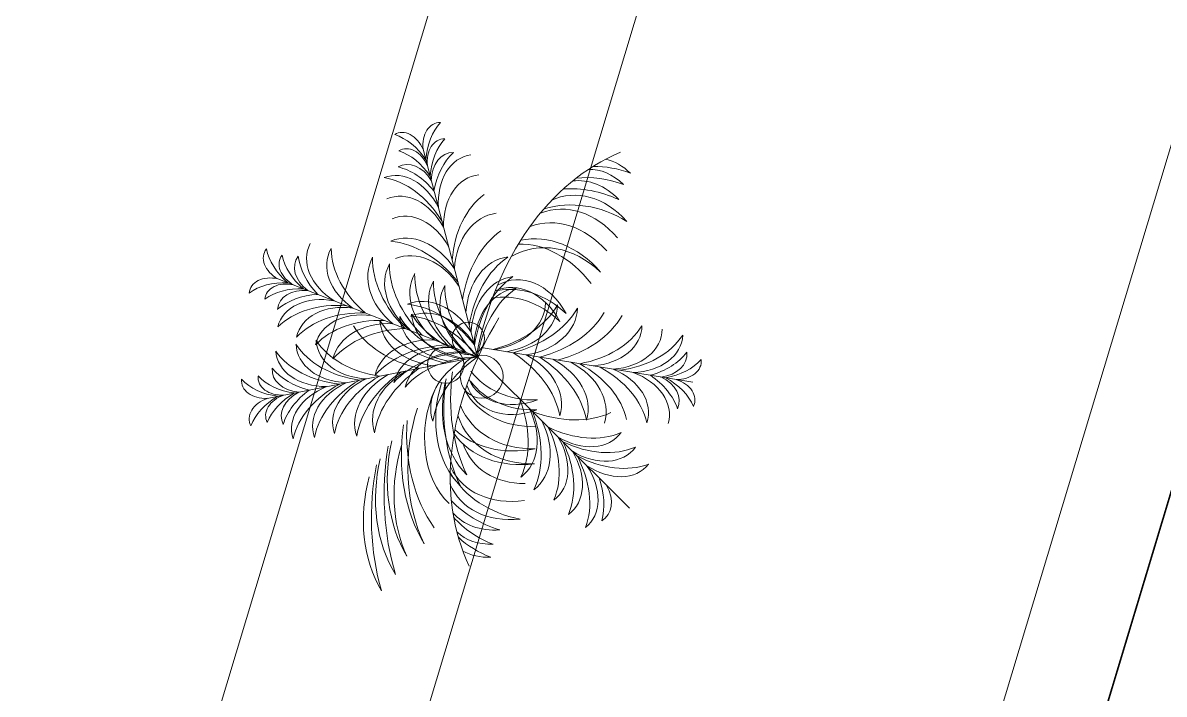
# Model space of a CAD drawing. Header units: millimetres. Extents: x 474016 to 477875, y 2288607 to 2292200.
# Drawn here: x 474374.92 to 474397.78, y 2289754.4 to 2289767.85 of the extents above; entities that cross this region are included whole.
import ezdxf

# ---------------------------------------------------------------- set-up
doc = ezdxf.new("R2010")
doc.units = ezdxf.units.MM
doc.header["$LTSCALE"] = 50
for name, color, linetype, lineweight in [('BANQUETA', 251, 'Continuous', 5), ('JARDIN-HP', 64, 'Continuous', 5), ('JARDINES', 98, 'Continuous', 13)]:
    doc.layers.add(name, color=color, linetype=linetype, lineweight=lineweight)
doc.layers.add('CVL_LOTIF', color=1, linetype='Continuous')

# ---------------------------------------------------------------- blocks, each defined once
blk = doc.blocks.new('A$C41BB26E9')
at = {"color": 0}
for p in [(1.999, 1.925), (3.251, -3.539)]:
    blk.add_line(p, (2.054, -0.938), dxfattribs=at)
at = {"color": 56}
for p, q in [((3.546, 1.506), (2.054, -0.938)), ((-0.293, 0.701), (2.054, -0.938)), ((1.382, -3.752), (1.923, -0.941))]:
    blk.add_line(p, q, dxfattribs=at)
for centre, radius in [((2.303, -0.578), 0.243), ((1.869, -0.738), 0.217), ((2.284, -1.082), 0.287)]:
    blk.add_circle(centre, radius)
at = {"color": 56, "true_color": 0x7a7a00}
for centre, major_axis, ratio, start_param, end_param in [((1.739, 1.845), (-0.007, 0.369), 0.723404, -1.366779, 0.20531), ((1.417, 1.375), (-0.018, 0.909), 0.723404, -1.121531, -0.433471), ((2.262, 1.855), (-0.007, 0.369), 0.723404, -0.20531, 1.366779), ((2.602, 1.398), (-0.018, 0.909), 0.723404, 0.433471, 1.121531), ((1.743, 1.62), (-0.007, 0.369), 0.723404, -1.366779, 0.20531), ((2.266, 1.63), (-0.007, 0.369), 0.723404, -0.20531, 1.366779), ((2.606, 1.173), (-0.018, 0.909), 0.723404, 0.433471, 1.121531), ((1.421, 1.15), (-0.018, 0.909), 0.723404, -1.121531, -0.433471), ((2.326, 1.326), (-0.009, 0.47), 0.723404, -0.194817, 1.190837), ((2.76, 1.355), (0.473, 0.776), 0.723404, -1.121531, -0.433471), ((3.283, 1.579), (0.192, 0.315), 0.723404, -1.366779, 0.20531), ((1.473, 0.902), (-0.015, 0.782), 0.723404, -1.305586, 0.091225), ((1.695, 1.314), (-0.009, 0.47), 0.723404, -1.190837, 0.194817), ((1.346, 0.731), (-0.022, 1.114), 0.723404, -0.994705, -0.373636), ((2.697, 0.758), (-0.022, 1.114), 0.723404, 0.373636, 0.994705), ((2.564, 0.923), (-0.015, 0.782), 0.723404, -0.091225, 1.305586), ((2.925, 0.425), (-0.026, 1.348), 0.723404, 0.312027, 1.166602), ((3.166, 1.386), (0.192, 0.315), 0.723404, -1.366779, 0.20531), ((2.642, 1.163), (0.473, 0.776), 0.723404, -1.121531, -0.433471), ((2.552, 0.926), (0.407, 0.667), 0.723404, -1.305586, 0.091225), ((1.99, 0.678), (0.702, 1.151), 0.723404, -1.166602, -0.312027), ((2.961, 1.155), (0.245, 0.401), 0.723404, -1.190837, 0.194817), ((2.354, 0.85), (0.58, 0.951), 0.723404, -0.994705, -0.373636), ((3.771, 0.738), (0.473, 0.776), 0.723404, 0.433471, 1.121531), ((3.73, 1.306), (0.192, 0.315), 0.723404, -0.20531, 1.366779), ((1.457, 0.572), (-0.016, 0.83), 0.723404, -1.24346, 0.110756), ((1.116, 0.031), (-0.027, 1.414), 0.723404, -1.115718, -0.281779), ((2.593, 0.594), (-0.016, 0.83), 0.723404, -0.110756, 1.24346), ((2.954, 0.066), (-0.027, 1.414), 0.723404, 0.281779, 1.115718), ((2.361, 0.656), (0.432, 0.708), 0.723404, -1.24346, 0.110756), ((1.784, 0.383), (0.737, 1.208), 0.723404, -1.115718, -0.281779), ((3.654, 0.546), (0.473, 0.776), 0.723404, 0.433471, 1.121531), ((3.613, 1.114), (0.192, 0.315), 0.723404, -0.20531, 1.366779), ((3.5, 0.826), (0.245, 0.401), 0.723404, -0.194817, 1.190837), ((-0.082, 0.873), (-0.303, 0.211), 0.723404, -0.20531, 1.366779), ((0.487, 0.878), (-0.745, 0.52), 0.723404, 0.433471, 1.121531), ((2.599, 0.32), (-0.016, 0.83), 0.723404, -0.110756, 1.24346), ((2.96, -0.208), (-0.027, 1.414), 0.723404, 0.281779, 1.115718), ((2.219, 0.422), (0.432, 0.708), 0.723404, -1.24346, 0.110756), ((1.641, 0.149), (0.737, 1.208), 0.723404, -1.115718, -0.281779), ((3.484, 0.358), (0.407, 0.667), 0.723404, -0.091225, 1.305586), ((3.508, 0.147), (0.58, 0.951), 0.723404, 0.373636, 0.994705), ((0.102, 0.744), (-0.303, 0.211), 0.723404, -0.20531, 1.366779), ((0.672, 0.75), (-0.745, 0.52), 0.723404, 0.433471, 1.121531), ((0.383, 0.614), (-0.385, 0.269), 0.723404, -0.194817, 1.190837), ((1.061, 0.579), (-0.913, 0.638), 0.723404, 0.373636, 0.994705), ((0.849, 0.569), (-0.641, 0.447), 0.723404, -0.091225, 1.305586), ((1.464, 0.568), (-1.105, 0.772), 0.723404, 0.312027, 1.166602), ((1.133, 0.399), (-0.68, 0.475), 0.723404, -0.110756, 1.24346), ((3.332, 0.064), (0.432, 0.708), 0.723404, -0.110756, 1.24346), ((3.521, -0.256), (0.702, 1.151), 0.723404, 0.312027, 1.166602), ((1.357, 0.242), (-0.68, 0.475), 0.723404, -0.110756, 1.24346), ((1.38, -0.167), (-0.02, 1.008), 0.723404, -1.13012, 0.094138), ((1.008, -0.803), (-0.033, 1.69), 0.723404, -1.023266, -0.261161), ((2.699, -0.141), (-0.02, 1.008), 0.723404, -0.094138, 1.13012), ((3.095, -0.763), (-0.033, 1.69), 0.723404, 0.261161, 1.023266), ((3.353, -0.575), (0.737, 1.208), 0.723404, 0.281779, 1.115718), ((-0.382, 0.443), (-0.303, 0.211), 0.723404, -1.366779, 0.20531), ((-0.191, -0.093), (-0.745, 0.52), 0.723404, -1.121531, -0.433471), ((-0.197, 0.314), (-0.303, 0.211), 0.723404, -1.366779, 0.20531), ((1.789, 0.052), (-0.827, 0.577), 0.723404, -0.094138, 1.13012), ((2.525, 0.007), (-1.386, 0.967), 0.723404, 0.261161, 1.023266), ((1.385, -0.41), (-0.02, 1.008), 0.723404, -1.13012, 0.094138), ((1.118, -0.469), (0.88, 1.443), 0.723404, -1.023266, -0.261161), ((3.189, -0.169), (0.432, 0.708), 0.723404, -0.110756, 1.24346), ((-0.006, -0.222), (-0.745, 0.52), 0.723404, -1.121531, -0.433471), ((0.022, 0.096), (-0.385, 0.269), 0.723404, -1.190837, 0.194817), ((1.988, -0.087), (-0.827, 0.577), 0.723404, -0.094138, 1.13012), ((1.013, -1.046), (-0.033, 1.69), 0.723404, -1.023266, -0.261161), ((3.21, -0.808), (0.737, 1.208), 0.723404, 0.281779, 1.115718), ((0.224, -0.326), (-0.641, 0.447), 0.723404, -1.305586, 0.091225), ((0.288, -0.529), (-0.913, 0.638), 0.723404, -0.994705, -0.373636), ((1.586, -0.44), (0.525, 0.861), 0.723404, -1.13012, 0.094138), ((0.93, -0.777), (0.88, 1.443), 0.723404, -1.023266, -0.261161), ((3.026, -0.612), (0.525, 0.861), 0.723404, -0.094138, 1.13012), ((0.482, -0.534), (-0.68, 0.475), 0.723404, -1.24346, 0.110756), ((1.391, -0.77), (-0.02, 1.008), 0.723404, -1.13012, 0.094138), ((1.02, -1.406), (-0.033, 1.69), 0.723404, -1.023266, -0.261161), ((2.505, -0.448), (-0.827, 0.577), 0.723404, -0.094138, 1.13012), ((3.24, -0.493), (-1.386, 0.967), 0.723404, 0.261161, 1.023266), ((1.445, -0.67), (0.525, 0.861), 0.723404, -1.13012, 0.094138), ((0.79, -1.007), (0.88, 1.443), 0.723404, -1.023266, -0.261161), ((2.71, -0.744), (-0.02, 1.008), 0.723404, -0.094138, 1.13012), ((3.107, -1.365), (-0.033, 1.69), 0.723404, 0.261161, 1.023266), ((2.9, -0.819), (0.525, 0.861), 0.723404, -0.094138, 1.13012), ((3.026, -1.349), (0.88, 1.443), 0.723404, 0.261161, 1.023266), ((1.397, -1.04), (-0.02, 1.008), 0.723404, -1.13012, 0.094138), ((2.638, -0.541), (-0.827, 0.577), 0.723404, -0.094138, 1.13012), ((3.373, -0.586), (-1.386, 0.967), 0.723404, 0.261161, 1.023266), ((1.361, -0.809), (0.525, 0.861), 0.723404, -1.13012, 0.094138), ((0.705, -1.146), (0.88, 1.443), 0.723404, -1.023266, -0.261161), ((2.716, -1.014), (-0.02, 1.008), 0.723404, -0.094138, 1.13012), ((2.9, -1.556), (0.88, 1.443), 0.723404, 0.261161, 1.023266), ((0.944, -1.284), (-1.16, 0.81), 0.723404, -1.115718, -0.281779), ((1.034, -1.03), (-0.827, 0.577), 0.723404, -1.13012, 0.094138), ((1.025, -1.676), (-0.033, 1.69), 0.723404, -1.023266, -0.261161), ((3.112, -1.635), (-0.033, 1.69), 0.723404, 0.261161, 1.023266), ((2.719, -1.176), (-0.02, 1.008), 0.723404, -0.094138, 1.13012), ((4.122, -1.283), (-1.534, 0.372), 0.714286, 3.888492, 4.926001), ((1.4, -1.202), (-0.02, 1.008), 0.723404, -1.13012, 0.094138), ((1.028, -1.838), (-0.033, 1.69), 0.723404, -1.023266, -0.261161), ((3.115, -1.797), (-0.033, 1.69), 0.723404, 0.261161, 1.023266), ((3.47, -1.48), (-1.656, 0.402), 0.714286, 3.88992, 4.86288), ((3.29, -2.282), (-2.814, 0.683), 0.714286, 4.170125, 4.780311), ((3.78, -1.381), (-1.599, 0.388), 0.714286, 3.86745, 4.883323), ((3.704, -2.103), (-2.624, 0.637), 0.714286, 4.179349, 4.820469), ((3.161, -1.824), (-1.864, 0.452), 0.714286, 3.982805, 4.982914), ((2.716, -1.653), (-1.879, 0.456), 0.714286, 3.806569, 4.639337), ((3.658, -1.569), (-1.56, 0.378), 0.714286, 4.003422, 4.972752), ((1.528, -1.375), (-0.827, 0.577), 0.723404, -1.13012, 0.094138), ((2.487, -1.496), (0.525, 0.861), 0.723404, -0.094138, 1.13012), ((2.675, -1.447), (-1.112, 0.27), 0.714286, 3.627505, 4.993486), ((2.952, -1.39), (-1.112, 0.27), 0.714286, 3.627505, 5.149011), ((1.824, -2.05), (-1.386, 0.967), 0.723404, -1.023266, -0.261161), ((1.883, -1.622), (-0.827, 0.577), 0.723404, -1.13012, 0.094138), ((2.487, -2.233), (0.88, 1.443), 0.723404, 0.261161, 1.023266), ((2.098, -2.039), (-1.864, 0.452), 0.714286, 3.982805, 4.744909), ((2.508, -1.48), (-1.112, 0.27), 0.714286, 3.627505, 4.912474), ((2.265, -2.005), (-1.864, 0.452), 0.714286, 3.982805, 4.744909), ((1.939, -1.971), (-1.507, 0.812), 0.72, -0.270525, 0.729584), ((1.834, -1.504), (-0.899, 0.484), 0.72, -0.281097, 1.084884), ((2.046, -2.205), (-1.386, 0.967), 0.723404, -1.023266, -0.261161), ((1.96, -1.46), (-0.899, 0.484), 0.72, -0.200085, 1.084884), ((2.619, -1.732), (-1.507, 0.812), 0.72, -0.03252, 0.729584), ((2.178, -2.298), (-1.386, 0.967), 0.723404, -1.023266, -0.261161), ((2.745, -1.688), (-1.507, 0.812), 0.72, -0.03252, 0.729584), ((1.154, -1.911), (-1.293, 0.697), 0.72, -0.170934, 0.844939), ((2.016, -1.667), (-1.52, 0.819), 0.72, 0.073052, 0.90582), ((0.804, -1.812), (1.484, 0.855), 0.72, -0.729584, 0.03252), ((1.582, -1.562), (0.885, 0.51), 0.72, -1.084884, 0.200085), ((0.931, -1.853), (1.484, 0.855), 0.72, -0.729584, 0.03252), ((1.71, -1.602), (0.885, 0.51), 0.72, -1.084884, 0.281097), ((1.144, -1.921), (1.484, 0.855), 0.72, -0.729584, 0.12698), ((1.426, -2.011), (1.484, 0.855), 0.72, -0.729584, 0.213498), ((1.617, -2.072), (1.484, 0.855), 0.72, -0.729584, 0.270525), ((1.531, -1.771), (1.496, 0.862), 0.72, -0.90582, -0.073052), ((1.643, -1.929), (1.52, 0.876), 0.72, -0.831119, 0.049618), ((0.867, -1.982), (-1.241, 0.668), 0.72, -0.213612, 0.823897), ((1.917, -2.392), (-2.123, 1.143), 0.72, -0.10808, 0.53304), ((1.033, -0.039), (0.319, 1.659), 0.723404, 3.402754, 4.164858), ((1.322, -0.57), (0.19, 0.99), 0.723404, 3.047455, 4.271712), ((2.401, -1.99), (1.273, 0.733), 0.72, -0.844939, 0.170934), ((1.652, -2.492), (2.089, 1.203), 0.72, -0.53304, 0.10808), ((2.69, -2.053), (1.221, 0.704), 0.72, -0.823897, 0.213612), ((1.482, -2.459), (-2.105, 1.134), 0.72, 0.016555, 0.382187), ((0.429, -1.859), (-1.012, 0.545), 0.72, 0.006837, 0.780102), ((1.981, -2.43), (-2.379, 1.282), 0.72, 0.051792, 0.431948), ((0.982, -0.304), (0.319, 1.659), 0.723404, 3.402754, 4.164858), ((1.292, -0.729), (0.19, 0.99), 0.723404, 3.047455, 4.271712), ((3.032, -0.698), (0.319, 1.659), 0.723404, 2.118327, 2.880431), ((1.589, -2.532), (2.342, 1.349), 0.72, -0.431948, -0.051792), ((3.123, -1.917), (0.996, 0.574), 0.72, -0.780102, -0.006837), ((1.309, -2.496), (-2.105, 1.134), 0.72, 0.093724, 0.382187), ((0.097, -1.885), (-0.877, 0.472), 0.72, 0.078285, 0.75224), ((2.089, -2.546), (2.072, 1.193), 0.72, -0.382187, -0.016555), ((3.456, -1.934), (0.863, 0.497), 0.72, -0.75224, -0.078285), ((-0.076, -1.922), (-0.877, 0.472), 0.72, 0.267806, 0.75224), ((1.241, -0.994), (0.19, 0.99), 0.723404, 3.047455, 4.271712), ((2.536, -1.243), (0.19, 0.99), 0.723404, 2.011473, 3.235731), ((2.262, -2.578), (2.072, 1.193), 0.72, -0.382187, -0.093724), ((3.63, -1.966), (0.863, 0.497), 0.72, -0.75224, -0.267806), ((0.914, -0.658), (0.319, 1.659), 0.723404, 3.402754, 4.164858), ((2.964, -1.052), (0.319, 1.659), 0.723404, 2.118327, 2.880431), ((0.868, -0.896), (0.319, 1.659), 0.723404, 3.402754, 4.164858), ((2.468, -1.597), (0.19, 0.99), 0.723404, 2.011473, 3.235731), ((2.422, -1.835), (0.19, 0.99), 0.723404, 2.011473, 3.235731), ((0.885, -1.467), (0.267, 1.389), 0.723404, 3.423371, 4.25731), ((2.691, -1.814), (0.267, 1.389), 0.723404, 2.025875, 2.859814), ((1.129, -2.058), (0.157, 0.815), 0.723404, 3.030837, 4.385053), ((2.639, -2.083), (0.267, 1.389), 0.723404, 2.025875, 2.859814), ((1.077, -2.327), (0.157, 0.815), 0.723404, 3.030837, 4.385053), ((2.193, -2.542), (0.157, 0.815), 0.723404, 1.898132, 3.252348), ((0.788, -2.093), (0.255, 1.324), 0.723404, 3.45362, 4.308195), ((1.037, -2.655), (0.148, 0.768), 0.723404, 3.050367, 4.447179), ((2.109, -2.861), (0.148, 0.768), 0.723404, 1.836006, 3.232818), ((0.941, -2.466), (0.21, 1.094), 0.723404, 3.515228, 4.136297), ((2.268, -2.721), (0.21, 1.094), 0.723404, 2.146888, 2.767957), ((1.806, -3.218), (0.089, 0.462), 0.723404, 1.950755, 3.33641), ((0.944, -2.891), (0.172, 0.893), 0.723404, 3.575063, 4.263123), ((2.108, -3.115), (0.172, 0.893), 0.723404, 2.020062, 2.708122), ((1.181, -3.408), (0.07, 0.363), 0.723404, 2.936283, 4.508372), ((1.695, -3.507), (0.07, 0.363), 0.723404, 1.774814, 3.346903)]:
    blk.add_ellipse(centre, major_axis=major_axis, ratio=ratio, start_param=start_param, end_param=end_param, dxfattribs=at)
at = {"color": 0}
for centre, major_axis, ratio, start_param, end_param in [((1.529, -1.844), (-1.386, 0.967), 0.723404, -1.023266, -0.261161), ((1.242, -4.458), (3.82, 2.201), 0.72, 0.180287, 1.122445)]:
    blk.add_ellipse(centre, major_axis=major_axis, ratio=ratio, start_param=start_param, end_param=end_param, dxfattribs=at)
at = {"color": 56}
for centre, major_axis, ratio, start_param, end_param in [((3.011, -1.71), (-1.909, 0.463), 0.714286, 3.88127, 4.762007), ((2.383, -4.345), (-3.881, 2.091), 0.72, -1.122445, -0.180287), ((1.75, -1.53), (-0.827, 0.577), 0.723404, -1.13012, 0.094138), ((1.425, -1.854), (-1.339, 0.721), 0.72, -0.150491, 0.822469), ((1.909, -1.829), (-1.544, 0.832), 0.72, -0.049618, 0.831119), ((2.147, -2.08), (1.242, 0.715), 0.72, -0.708967, 0.260363), ((1.186, -3.099), (0.089, 0.462), 0.723404, 2.946776, 4.33243)]:
    blk.add_ellipse(centre, major_axis=major_axis, ratio=ratio, start_param=start_param, end_param=end_param, dxfattribs=at)
at = {"color": 56, "true_color": 0x7a7a00, "extrusion": (0, 0, -1)}
for centre, major_axis, start_param, end_param in [((2.966, -0.422), (-0.706, 1.535), 3.402754, 4.164858), ((2.88, -1.154), (-0.421, 0.916), 3.047455, 4.271712), ((1.171, -1.515), (-0.706, 1.535), 2.118327, 2.880431), ((3.068, -0.643), (-0.706, 1.535), 3.402754, 4.164858), ((2.981, -1.375), (-0.421, 0.916), 3.047455, 4.271712), ((1.517, -1.97), (-0.591, 1.285), 2.025875, 2.859814), ((3.187, -1.201), (-0.591, 1.285), 3.423371, 4.25731), ((2.059, -2.309), (-0.347, 0.754), 1.898132, 3.252348), ((1.632, -2.219), (-0.591, 1.285), 2.025875, 2.859814), ((3.092, -1.834), (-0.347, 0.754), 3.030837, 4.385053), ((3.302, -1.45), (-0.591, 1.285), 3.423371, 4.25731), ((2.174, -2.557), (-0.347, 0.754), 1.898132, 3.252348), ((3.206, -2.082), (-0.347, 0.754), 3.030837, 4.385053), ((1.802, -2.536), (-0.563, 1.225), 1.974991, 2.829566), ((3.432, -1.787), (-0.563, 1.225), 3.45362, 4.308195), ((2.332, -2.848), (-0.327, 0.71), 1.836006, 3.232818), ((3.324, -2.392), (-0.327, 0.71), 3.050367, 4.447179), ((3.372, -2.185), (-0.465, 1.012), 3.515228, 4.136297), ((3.285, -2.858), (-0.196, 0.427), 2.946776, 4.33243)]:
    blk.add_ellipse(centre, major_axis=major_axis, ratio=0.723404, start_param=start_param, end_param=end_param, dxfattribs=at)

msp = doc.modelspace()

# ---------------------------------------------------------------- linework, layer by layer
at = {"layer": 'BANQUETA'}
msp.add_lwpolyline([(474592.669, 2289917.516), (474469.242, 2289993.484, 0.492323), (474466.278, 2289992.358), (474362.781, 2289648.761, 0.803844), (474369.603, 2289644.952), (474595.355, 2289899.332)], format="xyb", dxfattribs=at)
at = {"layer": 'CVL_LOTIF'}
msp.add_lwpolyline([(474456.125, 2289951.716), (474364.696, 2289648.184, 0.803844), (474368.107, 2289646.28), (474593.859, 2289900.659)], format="xyb", dxfattribs=at)
for points in [[(474456.125, 2289951.716), (474393.958, 2289745.329)], [(474456.125, 2289951.716), (474394.836, 2289748.246)]]:
    msp.add_lwpolyline(points, dxfattribs=at)
msp.add_lwpolyline([(474422.379, 2289753.005), (474398.442, 2289760.215), (474394.836, 2289748.246), (474418.774, 2289741.036)], close=True, dxfattribs=at)
at = {"layer": 'JARDINES'}
msp.add_lwpolyline([(474373.541, 2289736.492), (474387.962, 2289784.368, -0.561681), (474391.787, 2289783.195), (474377.366, 2289735.32)], format="xyb", dxfattribs=at)

# ---------------------------------------------------------------- block references
at = {"layer": 'JARDIN-HP', "color": 8, "xscale": -1.499999999962913, "yscale": 1.5, "zscale": 1.499999999999985, "rotation": 69.80682416141926}
msp.add_blockref('A$C41BB26E9', (474383.768, 2289764.537), dxfattribs=at)

doc.saveas('drawing.dxf')
